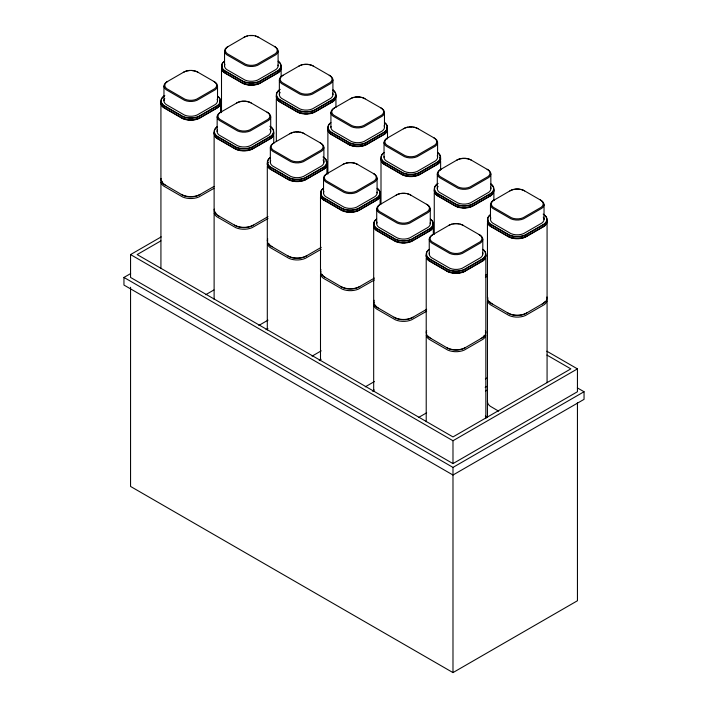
<?xml version="1.0" encoding="UTF-8"?>
<svg xmlns="http://www.w3.org/2000/svg" width="708" height="708" viewBox="0 0 708 708"><rect width="100%" height="100%" fill="white"/><g stroke="black" fill="none" stroke-linecap="round" stroke-linejoin="round"><path stroke-width="1.06" d="M167.646 81.42L166.114 82.376A10.39 6 0 0 0 166.114 89.686L184.416 100.253A10.39 6 0 0 0 197.063 100.253L215.365 89.686A10.39 6 0 0 0 215.365 82.376L213.834 81.42M228.224 46.445L227.348 47.02A9.558 5.522 0 0 0 227.348 53.737L245.499 64.216A9.558 5.522 0 0 0 257.137 64.216L275.288 53.737A9.558 5.522 0 0 0 275.288 47.02M164.822 95.553L163.698 96.297A13.425 7.753 0 0 0 163.698 105.731L182.567 116.625A13.425 7.753 0 0 0 198.913 116.625L217.772 105.731A13.425 7.753 0 0 0 217.772 96.297M216.48 108.165L217.772 107.324A13.425 7.753 0 0 0 220.091 100.598M277.058 73.19L278.359 72.349A13.425 7.753 0 0 0 280.669 65.623M220.834 112.13L219.303 113.085A10.39 6 0 0 0 219.303 120.387L237.605 130.953A10.39 6 0 0 0 250.251 130.953L268.553 120.387A10.39 6 0 0 0 268.553 113.085L250.738 102.731M283.041 75.26L281.51 76.216A10.39 6 0 0 0 281.51 83.517L299.811 94.084A10.39 6 0 0 0 312.458 94.084L330.769 83.517A10.39 6 0 0 0 330.769 76.216L329.229 75.26M280.218 89.394L279.102 90.128A13.425 7.753 0 0 0 279.102 99.571L297.962 110.466A13.425 7.753 0 0 0 314.308 110.466L333.176 99.571A13.425 7.753 0 0 0 333.176 90.128M269.668 138.874L270.96 138.033A13.425 7.753 0 0 0 273.624 132.299M331.884 101.996L333.176 101.164A13.425 7.753 0 0 0 335.495 94.438M274.023 142.839L272.491 143.795A10.39 6 0 0 0 272.491 151.096L290.793 161.663A10.39 6 0 0 0 303.44 161.663L321.742 151.096A10.39 6 0 0 0 321.742 143.795L320.211 142.839M334.601 107.864L333.07 108.82A10.39 6 0 0 0 333.07 116.121L351.372 126.688A10.39 6 0 0 0 364.018 126.688L382.32 116.121A10.39 6 0 0 0 382.32 108.82L380.789 107.864M322.857 169.575L324.158 168.743A13.425 7.753 0 0 0 326.813 163.008M383.444 134.6L384.736 133.768A13.425 7.753 0 0 0 387.046 127.042M327.211 173.548L325.68 174.504A10.39 6 0 0 0 325.68 181.806L343.982 192.372A10.39 6 0 0 0 356.628 192.372L374.93 181.806A10.39 6 0 0 0 374.93 174.504L373.399 173.548M387.719 137.848L386.187 138.812A10.39 6 0 0 0 386.187 146.113L404.489 156.68A10.39 6 0 0 0 417.136 156.68L435.438 146.113A10.39 6 0 0 0 435.438 138.812L433.907 137.848M376.054 200.284L377.346 199.452A13.425 7.753 0 0 0 380.001 193.718M436.562 164.592L437.854 163.76A13.425 7.753 0 0 0 440.172 157.034M380.4 204.249L379.523 204.824A9.558 5.522 0 0 0 379.523 211.542L397.675 222.02A9.558 5.522 0 0 0 409.312 222.02L427.464 211.542A9.558 5.522 0 0 0 427.464 204.824L426.588 204.249M440.978 169.274L439.447 170.239A10.39 6 0 0 0 439.447 177.54L457.749 188.107A10.39 6 0 0 0 470.395 188.107L488.697 177.54A10.39 6 0 0 0 488.697 170.239L470.882 159.875M438.155 183.416L437.04 184.151A13.425 7.753 0 0 0 437.04 193.594L455.899 204.479A13.425 7.753 0 0 0 472.245 204.479L491.113 193.594A13.425 7.753 0 0 0 491.113 184.151M429.243 230.994L430.535 230.162A13.425 7.753 0 0 0 432.845 223.436M489.821 196.019L491.113 195.187A13.425 7.753 0 0 0 493.768 189.452M432.933 234.587L431.402 235.543A10.39 6 0 0 0 431.402 242.844L449.704 253.411A10.39 6 0 0 0 462.351 253.411L480.652 242.844A10.39 6 0 0 0 480.652 235.543L479.121 234.587M494.166 199.983L493.299 200.559A9.558 5.522 0 0 0 493.299 207.276L511.441 217.754A9.558 5.522 0 0 0 523.079 217.754L541.231 207.276A9.558 5.522 0 0 0 541.231 200.559M481.767 261.323L483.06 260.491A13.425 7.753 0 0 0 485.378 253.765M543.009 226.728L544.302 225.887A13.425 7.753 0 0 0 546.957 220.161M167.035 81.774L183.93 72.021M244.508 37.046L226.693 47.401A10.39 6 0 0 0 226.693 54.711L244.995 65.278A10.39 6 0 0 0 257.641 65.278L275.943 54.711A10.39 6 0 0 0 275.943 47.401L274.412 46.445M200.028 117.661L216.657 108.067M260.615 82.686L277.235 73.092M282.439 75.606L299.325 65.862M220.223 112.475L238.109 102.226A9.558 5.522 0 0 1 249.747 102.226L251.305 103.058M315.432 111.501L332.052 101.899M253.225 148.37L269.845 138.768M273.412 143.184L290.307 133.431M333.99 108.209L350.885 98.456M213.975 186.434L199.391 194.859A12.248 7.071 0 0 1 182.089 194.859L163.698 184.151A13.425 7.753 0 0 1 161.043 178.425M213.913 188.381L198.913 196.948A13.425 7.753 0 0 1 182.567 196.948L163.698 186.062A13.425 7.753 0 0 1 161.043 180.328M546.833 351.203L577.445 368.877L577.445 391.736L452.987 463.598L130.555 277.439L130.555 254.579L161.194 236.897M160.911 240.862L137.157 254.579L452.987 436.924L570.843 368.877L546.921 355.062M577.347 387.878L584.047 391.736L584.047 399.356L452.987 475.024L123.953 285.059L123.953 277.439L130.653 273.571M306.414 179.08L323.034 169.477M366.992 144.105L383.612 134.502M387.108 138.202L404.002 128.449M326.6 173.894L343.495 164.141M268.013 216.657L252.579 225.569A12.248 7.071 0 0 1 235.277 225.569L216.887 214.86A13.425 7.753 0 0 1 214.232 209.134M268.013 218.56L252.101 227.657A13.425 7.753 0 0 1 235.755 227.657L216.887 216.772A13.425 7.753 0 0 1 214.232 211.037M205.683 294.723L213.913 289.97M420.109 174.088L436.73 164.495M359.602 209.789L376.222 200.187M396.684 194.85L378.869 205.214A10.39 6 0 0 0 378.869 212.515L397.17 223.082A10.39 6 0 0 0 409.817 223.082L428.119 212.515A10.39 6 0 0 0 428.119 205.214L410.304 194.85M440.367 169.628L457.262 159.875M321.264 247.331L305.767 256.278A12.248 7.071 0 0 1 288.466 256.269L270.075 245.57A13.425 7.753 0 0 1 267.757 238.844M321.202 249.269L305.29 258.367A13.425 7.753 0 0 1 288.944 258.367L270.075 247.473A13.425 7.753 0 0 1 267.757 240.747M258.871 325.432L268.013 320.149M412.791 240.49L429.411 230.896M473.369 205.515L489.989 195.921M266.004 329.689L267.916 328.592M432.322 234.932L449.217 225.179M510.45 190.585L492.635 200.948A10.39 6 0 0 0 492.635 208.249L510.937 218.816A10.39 6 0 0 0 523.584 218.816L541.885 208.249A10.39 6 0 0 0 541.885 200.948L540.354 199.983M374.39 278.076L358.965 286.988A12.248 7.071 0 0 1 341.654 286.979L323.264 276.279A13.425 7.753 0 0 1 320.954 269.553M374.39 279.979L358.478 289.076A13.425 7.753 0 0 1 342.132 289.076L323.264 278.182A13.425 7.753 0 0 1 320.954 271.456M312.06 356.142L321.202 350.858M465.324 270.819L481.944 261.225M526.557 236.224L543.178 226.631M319.193 360.399L321.105 359.301M426.667 309.308L412.153 317.688A12.248 7.071 0 0 1 394.843 317.688L376.452 306.989A13.425 7.753 0 0 1 374.143 300.263M485.414 275.394L487.316 274.297M426.667 311.219L411.667 319.786A13.425 7.753 0 0 1 395.321 319.786L376.452 308.892A13.425 7.753 0 0 1 374.143 302.166M485.414 277.297L487.246 276.244M365.248 386.842L374.39 381.568M372.381 391.108L374.293 390.002M464.678 348.017L483.06 337.318A13.425 7.753 0 0 0 485.378 330.592M418.437 417.552L426.667 412.799M485.414 378.886L487.246 377.824M485.201 387.391L487.113 386.294M485.635 390.949L487.546 389.851M130.555 254.579L452.987 440.739L577.445 368.877M123.953 277.439L452.987 467.404L584.047 391.736M130.555 287.262L130.555 486.44L452.987 672.6L577.445 600.747L577.445 402.666M243.933 37.374L245.499 36.542A9.558 5.522 0 0 1 257.137 36.542L258.694 37.374M183.354 72.349L184.921 71.517A9.558 5.522 0 0 1 196.559 71.517L198.116 72.349M260.774 82.588L259.349 83.323A13.195 7.62 0 0 1 243.286 83.323L241.862 82.588M298.758 66.189L300.316 65.357A9.558 5.522 0 0 1 311.954 65.357L313.52 66.189M200.187 117.563L198.771 118.298A13.195 7.62 0 0 1 182.708 118.298L181.283 117.563M236.543 103.058L237.605 102.518A10.39 6 0 0 1 250.251 102.518M315.591 111.404L314.166 112.138A13.195 7.62 0 0 1 298.103 112.138L296.687 111.404M350.318 98.793L351.876 97.961A9.558 5.522 0 0 1 363.514 97.961L381.4 108.209M253.384 148.273L251.959 149.007A13.195 7.62 0 0 1 235.897 149.007L234.472 148.273M289.731 133.768L291.298 132.936A9.558 5.522 0 0 1 302.935 132.936L320.821 143.184M200.187 194.399L198.913 195.045A13.425 7.753 0 0 1 182.567 195.045L181.283 194.399M367.151 144.007L365.726 144.742A13.195 7.62 0 0 1 349.663 144.742L348.239 144.007M403.436 128.776L404.994 127.944A9.558 5.522 0 0 1 416.631 127.944L418.198 128.776M306.573 178.982L305.148 179.717A13.195 7.62 0 0 1 289.085 179.717L287.66 178.982M342.929 164.468L344.486 163.637A9.558 5.522 0 0 1 356.124 163.637L357.682 164.468M253.384 225.109L252.101 225.755A13.425 7.753 0 0 1 235.755 225.755L234.472 225.109M420.269 174L418.844 174.734A13.195 7.62 0 0 1 402.781 174.734L401.356 174M456.695 160.203L458.253 159.371A9.558 5.522 0 0 1 469.891 159.371L471.457 160.203M359.761 209.692L358.337 210.426A13.195 7.62 0 0 1 342.274 210.426L340.849 209.692M396.117 195.178L397.675 194.346A9.558 5.522 0 0 1 409.312 194.346L410.87 195.178M306.573 255.818L305.29 256.464A13.425 7.753 0 0 1 288.944 256.464L287.66 255.818M473.528 205.426L472.103 206.161A13.195 7.62 0 0 1 456.04 206.161L454.616 205.426M509.884 190.912L511.441 190.08A9.558 5.522 0 0 1 523.079 190.08L524.646 190.912M412.95 240.401L411.525 241.136A13.195 7.62 0 0 1 395.462 241.136L394.037 240.401M448.642 225.507L450.208 224.675A9.558 5.522 0 0 1 461.846 224.675L463.404 225.507M359.761 286.519L358.478 287.174A13.425 7.753 0 0 1 342.132 287.174L340.849 286.519M526.717 236.136L525.292 236.861A13.195 7.62 0 0 1 509.229 236.861L507.813 236.136M465.483 270.73L464.059 271.465A13.195 7.62 0 0 1 447.996 271.465L446.571 270.73M412.95 317.228L411.667 317.883A13.425 7.753 0 0 1 395.321 317.883L394.037 317.228M526.717 312.963L525.433 313.609A13.425 7.753 0 0 1 509.087 313.609L507.813 312.963M465.483 347.557L464.2 348.212A13.425 7.753 0 0 1 447.854 348.212L446.571 347.557M365.071 98.793L364.018 98.253A10.39 6 0 0 0 361.673 97.474M304.493 133.768L303.44 133.228A10.39 6 0 0 0 299.803 132.192M312.954 65.862L329.839 75.606M417.623 128.449L434.517 138.202M258.128 37.046L275.023 46.799M524.07 190.585L540.965 200.337M280.218 101.899L296.847 111.501M384.895 164.495L401.524 174.088M225.401 73.092L242.021 82.686M331.778 134.502L348.398 144.105M438.155 195.921L454.775 205.515M491.343 226.631L507.972 236.224M197.55 72.021L214.436 81.774M357.115 164.141L374.01 173.894M462.837 225.179L479.732 234.932M164.822 108.067L181.443 117.661M218.011 138.768L234.631 148.37M271.199 169.477L287.82 179.08M341.008 209.789L323.264 199.452A13.425 7.753 0 0 1 320.954 192.726M377.576 230.896L394.197 240.49M430.11 261.225L446.73 270.819M498.662 411.18L490.228 406.215A13.425 7.753 0 0 1 487.564 400.48M485.325 416.127L487.21 417.216M487.166 169.274L488.042 169.849A9.558 5.522 0 0 1 488.042 176.566L469.891 187.045A9.558 5.522 0 0 1 458.253 187.045L440.102 176.566A9.558 5.522 0 0 1 440.102 169.849M543.178 214.117L544.302 214.86A13.425 7.753 0 0 1 544.302 224.294L525.433 235.189A13.425 7.753 0 0 1 509.087 235.189L490.228 224.294A13.425 7.753 0 0 1 490.228 214.86M491.52 226.728L490.228 225.887A13.425 7.753 0 0 1 487.909 219.161M438.332 196.019L437.04 195.187A13.425 7.753 0 0 1 434.376 189.452M385.072 164.592L383.78 163.76A13.425 7.753 0 0 1 381.116 158.026M331.946 134.6L330.654 133.768A13.425 7.753 0 0 1 327.999 128.033M280.395 101.996L279.102 101.164A13.425 7.753 0 0 1 276.439 95.43M225.569 73.19L224.277 72.349A13.425 7.753 0 0 1 221.958 65.623M267.022 112.13L267.898 112.705A9.558 5.522 0 0 1 267.898 119.422L249.747 129.9A9.558 5.522 0 0 1 238.109 129.9L219.958 119.422A9.558 5.522 0 0 1 219.958 112.705M323.034 156.972L324.158 157.707A13.425 7.753 0 0 1 324.158 167.15L305.29 178.035A13.425 7.753 0 0 1 288.944 178.035L270.075 167.15A13.425 7.753 0 0 1 270.075 157.707M269.845 126.263L270.96 126.998A13.425 7.753 0 0 1 270.96 136.44L252.101 147.335A13.425 7.753 0 0 1 235.755 147.335L216.887 136.44A13.425 7.753 0 0 1 216.887 126.998M430.278 261.323L428.986 260.491A13.425 7.753 0 0 1 426.667 253.765M377.745 230.994L376.452 230.162A13.425 7.753 0 0 1 374.143 223.436M323.45 199.559L324.556 200.284M271.368 169.575L270.075 168.743A13.425 7.753 0 0 1 267.757 162.017M218.179 138.874L216.887 138.033A13.425 7.753 0 0 1 214.232 132.299M164.991 108.165L163.698 107.324A13.425 7.753 0 0 1 161.043 101.589M547.072 223.374L547.072 298.006M547.072 300.971L547.072 382.718M544.036 204.594L544.036 219.392M493.883 192.665L493.883 200.346M490.848 173.894L490.848 188.682M490.485 204.594L490.485 219.392M487.449 223.374L487.449 298.006M487.449 300.971L487.449 416.959M485.838 257.969L485.838 332.601M485.838 335.565L485.838 418.419M482.803 239.198L482.803 253.986M452.987 440.739L452.987 463.598M452.987 467.404L452.987 672.6M440.624 161.238L440.624 170.017M437.588 142.458L437.588 157.256M437.296 173.894L437.296 188.682M434.261 192.665L434.261 234.375M433.305 227.64L433.305 234.224M430.269 208.869L430.269 223.657M429.252 239.198L429.252 253.986M426.216 257.969L426.216 332.601M426.216 335.565L426.216 421.729M387.506 131.254L387.506 138.936M384.471 112.475L384.471 127.263M384.037 142.458L384.037 157.256M381.001 161.238L381.001 204.046M380.116 196.939L380.116 204.621M377.081 178.159L377.081 192.948M376.718 208.869L376.718 223.657M373.682 227.64L373.682 302.272M373.682 305.236L373.682 391.4M335.946 98.651L335.946 107.43M332.91 79.871L332.91 94.66M330.919 112.475L330.919 127.263M327.884 131.254L327.884 174.053M326.928 166.23L326.928 173.911M323.892 147.45L323.892 162.238M323.529 178.159L323.529 192.948M320.494 196.939L320.494 271.562M320.494 274.527L320.494 360.691M281.129 69.835L281.129 76.42M279.359 79.871L279.359 94.66M278.094 51.056L278.094 65.844M276.324 98.651L276.324 141.45M273.739 135.52L273.739 143.202M270.704 116.74L270.704 131.529M270.341 147.45L270.341 162.238M267.305 166.23L267.305 240.853M267.305 243.817L267.305 329.981M224.542 51.056L224.542 65.844M221.507 69.835L221.507 112.634M220.551 104.811L220.551 112.492M217.515 86.031L217.515 100.819M217.152 116.74L217.152 131.529M214.117 135.52L214.117 210.143M214.117 213.108L214.117 299.272M163.964 86.031L163.964 100.819M160.928 104.811L160.928 179.434M160.928 182.398L160.928 268.562M218.869 216.09A12.248 7.071 0 0 1 217.816 215.4M216.931 214.63A12.248 7.071 0 0 1 216.223 213.807M215.701 212.931A12.248 7.071 0 0 1 215.391 212.019M273.624 132.679A13.425 7.753 0 0 1 270.96 138.414L252.101 149.308A13.425 7.753 0 0 1 235.755 149.308L216.887 138.414A13.425 7.753 0 0 1 214.232 132.679M270.775 126.891A13.195 7.62 0 0 1 270.775 136.166L251.959 147.034A13.195 7.62 0 0 1 235.897 147.034L217.073 136.166A13.195 7.62 0 0 1 217.073 126.891M269.907 129.237A10.39 6 0 0 1 268.553 135.184L250.251 145.751A10.39 6 0 0 1 237.605 145.751L219.303 135.184A10.39 6 0 0 1 217.506 129.98M217.073 138.14A13.195 7.62 0 0 1 215.356 136.423M214.798 135.476A13.195 7.62 0 0 1 214.347 133.502M252.101 148.928A13.425 7.753 0 0 1 235.755 148.928M273.509 133.502A13.195 7.62 0 0 1 270.775 138.14M244.995 36.834A10.39 6 0 0 1 247.34 36.055M249.959 35.648A10.39 6 0 0 1 252.676 35.648M255.296 36.055A10.39 6 0 0 1 257.641 36.834M278.173 61.207A13.195 7.62 0 0 1 278.173 70.481L259.349 81.349A13.195 7.62 0 0 1 243.286 81.349L224.463 70.481A13.195 7.62 0 0 1 224.463 61.207M278.359 61.322A13.425 7.753 0 0 1 278.359 70.756L259.491 81.65A13.425 7.753 0 0 1 243.145 81.65L224.277 70.756A13.425 7.753 0 0 1 224.277 61.322M280.669 66.003A13.425 7.753 0 0 1 278.359 72.729L259.491 83.624A13.425 7.753 0 0 1 243.145 83.624L224.277 72.729A13.425 7.753 0 0 1 221.958 66.003M280.784 66.826A13.195 7.62 0 0 1 279.89 70.738M279.129 71.632A13.195 7.62 0 0 1 278.173 72.455M224.896 64.295A10.39 6 0 0 0 226.693 69.499L244.995 80.066A10.39 6 0 0 0 257.641 80.066L275.943 69.499A10.39 6 0 0 0 278.005 65.065M224.463 72.455A13.195 7.62 0 0 1 223.507 71.632M222.746 70.738A13.195 7.62 0 0 1 221.852 66.826M259.491 83.243A13.425 7.753 0 0 1 243.145 83.243M351.372 98.253A10.39 6 0 0 1 353.717 97.474M355.009 97.217A10.39 6 0 0 1 360.381 97.217M381.665 108.439A9.558 5.522 0 0 1 381.665 115.156L363.514 125.635A9.558 5.522 0 0 1 351.876 125.635L333.725 115.156A9.558 5.522 0 0 1 333.725 108.439M384.55 122.626A13.195 7.62 0 0 1 384.55 131.9L365.726 142.768A13.195 7.62 0 0 1 349.663 142.768L330.84 131.9A13.195 7.62 0 0 1 330.84 122.626M384.736 122.732A13.425 7.753 0 0 1 384.736 132.175L365.868 143.06A13.425 7.753 0 0 1 349.522 143.06L330.654 132.175A13.425 7.753 0 0 1 330.654 122.732M386.825 127.263A13.195 7.62 0 0 1 386.267 132.148M385.506 133.042A13.195 7.62 0 0 1 384.55 133.874M384.117 125.714A10.39 6 0 0 1 382.32 130.918L364.018 141.485A10.39 6 0 0 1 351.372 141.485L333.07 130.918A10.39 6 0 0 1 331.008 126.484M387.046 127.422A13.425 7.753 0 0 1 384.736 134.148L365.868 145.034A13.425 7.753 0 0 1 349.522 145.034L330.654 134.148A13.425 7.753 0 0 1 327.999 128.413M330.84 133.874A13.195 7.62 0 0 1 328.229 130.228M365.868 144.653A13.425 7.753 0 0 1 349.522 144.653M279.288 101.271A13.195 7.62 0 0 1 276.669 97.633M276.439 95.81A13.425 7.753 0 0 0 279.102 101.545L297.962 112.439A13.425 7.753 0 0 0 314.308 112.439L333.176 101.545A13.425 7.753 0 0 0 335.831 95.81M282.173 75.836A9.558 5.522 0 0 0 282.173 82.553L300.316 93.031A9.558 5.522 0 0 0 311.954 93.031L330.105 82.553A9.558 5.522 0 0 0 330.105 75.836M280.156 92.367A10.39 6 0 0 0 281.51 98.315L299.811 108.882A10.39 6 0 0 0 312.458 108.882L330.769 98.315A10.39 6 0 0 0 332.556 93.111M279.288 90.022A13.195 7.62 0 0 0 279.288 99.297L298.103 110.165A13.195 7.62 0 0 0 314.166 110.165L332.99 99.297A13.195 7.62 0 0 0 332.99 90.022M299.811 65.649A10.39 6 0 0 1 302.166 64.87M303.449 64.614A10.39 6 0 0 1 312.458 65.649M314.308 112.05A13.425 7.753 0 0 1 297.962 112.05M335.265 94.66A13.195 7.62 0 0 1 335.265 98.607M334.716 99.554A13.195 7.62 0 0 1 332.99 101.271M457.749 159.672A10.39 6 0 0 1 470.395 159.672M490.927 184.045A13.195 7.62 0 0 1 490.927 193.319L472.103 204.187A13.195 7.62 0 0 1 456.04 204.187L437.225 193.319A13.195 7.62 0 0 1 437.225 184.045M490.494 187.124A10.39 6 0 0 1 488.697 192.328L470.395 202.895A10.39 6 0 0 1 457.749 202.895L439.447 192.328A10.39 6 0 0 1 438.093 186.381M434.376 189.833A13.425 7.753 0 0 0 437.04 195.567L455.899 206.453A13.425 7.753 0 0 0 472.245 206.453L491.113 195.567A13.425 7.753 0 0 0 493.768 189.833M437.225 195.293A13.195 7.62 0 0 1 435.5 193.567M434.942 192.629A13.195 7.62 0 0 1 434.491 190.656M472.245 206.072A13.425 7.753 0 0 1 455.899 206.072M493.653 190.656A13.195 7.62 0 0 1 493.202 192.629M492.644 193.567A13.195 7.62 0 0 1 491.883 194.461M492.202 303.953A12.248 7.071 0 0 1 489.555 301.661M544.974 301.661A12.248 7.071 0 0 1 542.319 303.953M546.957 298.891A13.425 7.753 0 0 1 544.302 304.626L525.433 315.52A13.425 7.753 0 0 1 509.087 315.52L490.228 304.626A13.425 7.753 0 0 1 487.909 297.9M546.957 296.988A13.425 7.753 0 0 1 544.302 302.723L525.92 313.423A12.248 7.071 0 0 1 508.61 313.423L490.228 302.723A13.425 7.753 0 0 1 487.564 296.988M546.957 220.542A13.425 7.753 0 0 1 544.302 226.277L525.433 237.162A13.425 7.753 0 0 1 509.087 237.162L490.228 226.277A13.425 7.753 0 0 1 487.564 220.542M510.937 190.381A10.39 6 0 0 1 513.282 189.594M514.574 189.346A10.39 6 0 0 1 519.955 189.346M521.238 189.594A10.39 6 0 0 1 523.584 190.381M544.116 214.754A13.195 7.62 0 0 1 544.116 224.029L525.292 234.888A13.195 7.62 0 0 1 509.229 234.888L490.414 224.029A13.195 7.62 0 0 1 490.414 214.754M543.248 217.091A10.39 6 0 0 1 541.885 223.038L523.584 233.605A10.39 6 0 0 1 510.937 233.605L492.635 223.038A10.39 6 0 0 1 490.839 217.834M490.414 226.002A13.195 7.62 0 0 1 488.688 224.277M488.131 223.33A13.195 7.62 0 0 1 487.794 220.365M525.433 236.782A13.425 7.753 0 0 1 509.087 236.782M546.726 222.356A13.195 7.62 0 0 1 544.116 226.002M184.416 71.809A10.39 6 0 0 1 189.381 70.623M192.098 70.623A10.39 6 0 0 1 197.063 71.809M214.701 81.995A9.558 5.522 0 0 1 214.701 88.712L196.559 99.191A9.558 5.522 0 0 1 184.921 99.191L166.769 88.712A9.558 5.522 0 0 1 166.769 81.995M217.586 96.182A13.195 7.62 0 0 1 217.586 105.457L198.771 116.324A13.195 7.62 0 0 1 182.708 116.324L163.884 105.457A13.195 7.62 0 0 1 163.884 96.182M220.321 102.793A13.195 7.62 0 0 1 219.312 105.713M219.869 100.828A13.195 7.62 0 0 1 220.206 101.802M217.161 99.27A10.39 6 0 0 1 215.365 104.474L197.063 115.041A10.39 6 0 0 1 184.416 115.041L166.114 104.474A10.39 6 0 0 1 164.752 98.527M220.091 100.978A13.425 7.753 0 0 1 217.772 107.705L198.913 118.599A13.425 7.753 0 0 1 182.567 118.599L163.698 107.705A13.425 7.753 0 0 1 161.043 101.979M163.884 107.43A13.195 7.62 0 0 1 162.167 105.713M161.61 104.766A13.195 7.62 0 0 1 161.159 102.793M198.913 118.218A13.425 7.753 0 0 1 182.567 118.218M165.681 185.381A12.248 7.071 0 0 1 163.026 183.098M162.513 182.222A12.248 7.071 0 0 1 162.203 181.31M290.793 133.228A10.39 6 0 0 1 294.431 132.192M295.758 132.042A10.39 6 0 0 1 298.475 132.042M321.087 143.414A9.558 5.522 0 0 1 321.087 150.131L302.935 160.61A9.558 5.522 0 0 1 291.298 160.61L273.146 150.131A9.558 5.522 0 0 1 273.146 143.414M323.972 157.601A13.195 7.62 0 0 1 323.972 166.876L305.148 177.743A13.195 7.62 0 0 1 289.085 177.743L270.261 166.876A13.195 7.62 0 0 1 270.261 157.601M323.096 159.946A10.39 6 0 0 1 321.742 165.893L303.44 176.46A10.39 6 0 0 1 290.793 176.46L272.491 165.893A10.39 6 0 0 1 270.695 160.689M325.91 161.052A13.425 7.753 0 0 1 326.468 162.017M270.261 168.849A13.195 7.62 0 0 1 267.987 162.238M267.757 162.398A13.425 7.753 0 0 0 270.075 169.124L288.944 180.009A13.425 7.753 0 0 0 305.29 180.009L324.158 169.124A13.425 7.753 0 0 0 326.813 163.389M305.29 179.628A13.425 7.753 0 0 1 288.944 179.628M326.698 164.212A13.195 7.62 0 0 1 326.246 166.185M325.689 167.123A13.195 7.62 0 0 1 323.972 168.849M272.058 246.8A12.248 7.071 0 0 1 268.89 243.632M464.2 271.376A13.425 7.753 0 0 1 447.854 271.376M429.172 260.597A13.195 7.62 0 0 1 428.216 259.765M427.455 258.871A13.195 7.62 0 0 1 426.561 254.969M432.057 235.153A9.558 5.522 0 0 0 432.057 241.879L450.208 252.349A9.558 5.522 0 0 0 461.846 252.349L479.997 241.879A9.558 5.522 0 0 0 479.997 235.153M429.34 253.199A10.39 6 0 0 0 431.402 257.632L449.704 268.199A10.39 6 0 0 0 462.351 268.199L480.652 257.632A10.39 6 0 0 0 482.449 252.429M429.172 249.349A13.195 7.62 0 0 0 429.172 258.624L447.996 269.491A13.195 7.62 0 0 0 464.059 269.491L482.874 258.624A13.195 7.62 0 0 0 482.874 249.349M428.986 249.455A13.425 7.753 0 0 0 428.986 258.898L447.854 269.783A13.425 7.753 0 0 0 464.2 269.783L483.06 258.898A13.425 7.753 0 0 0 483.06 249.455M426.667 254.145A13.425 7.753 0 0 0 428.986 260.871L447.854 271.757A13.425 7.753 0 0 0 464.2 271.757L483.06 260.871A13.425 7.753 0 0 0 485.378 254.145M485.493 254.969A13.195 7.62 0 0 1 484.599 258.871M449.704 224.976A10.39 6 0 0 1 452.049 224.188M453.332 223.94A10.39 6 0 0 1 458.713 223.94M460.005 224.188A10.39 6 0 0 1 462.351 224.976M426.667 332.495A13.425 7.753 0 0 0 428.986 339.221L447.854 350.115A13.425 7.753 0 0 0 464.2 350.115L483.06 339.221A13.425 7.753 0 0 0 485.378 332.495M426.667 330.592A13.425 7.753 0 0 0 428.986 337.318L447.368 348.017A12.248 7.071 0 0 0 464.678 348.017M430.968 338.548A12.248 7.071 0 0 1 428.322 336.256M484.245 335.38A12.248 7.071 0 0 1 481.086 338.548M343.982 163.937A10.39 6 0 0 1 345.106 163.504M346.327 163.159A10.39 6 0 0 1 356.628 163.937M374.275 174.115A9.558 5.522 0 0 1 374.275 180.841L356.124 191.319A9.558 5.522 0 0 1 344.486 191.319L326.335 180.841A9.558 5.522 0 0 1 326.335 174.115M377.16 188.31A13.195 7.62 0 0 1 377.16 197.585L358.337 208.453A13.195 7.62 0 0 1 342.274 208.453L323.45 197.585A13.195 7.62 0 0 1 323.45 188.31M377.346 188.417A13.425 7.753 0 0 1 377.346 197.859L358.478 208.745A13.425 7.753 0 0 1 342.132 208.745L323.264 197.859A13.425 7.753 0 0 1 323.264 188.417M323.883 191.39A10.39 6 0 0 0 325.68 196.603L343.982 207.17A10.39 6 0 0 0 356.628 207.17L374.93 196.603A10.39 6 0 0 0 376.992 192.16M321.733 197.833A13.195 7.62 0 0 1 321.175 192.948M320.954 193.107A13.425 7.753 0 0 0 323.264 199.833L342.132 210.719A13.425 7.753 0 0 0 358.478 210.719L377.346 199.833A13.425 7.753 0 0 0 380.001 194.098M358.478 210.338A13.425 7.753 0 0 1 342.132 210.338M379.771 195.912A13.195 7.62 0 0 1 377.16 199.559M325.246 277.509A12.248 7.071 0 0 1 322.078 274.341M397.17 194.647A10.39 6 0 0 1 399.516 193.859M400.808 193.611A10.39 6 0 0 1 406.18 193.611M407.472 193.859A10.39 6 0 0 1 409.817 194.647M430.349 219.02A13.195 7.62 0 0 1 430.349 228.295L411.525 239.162A13.195 7.62 0 0 1 395.462 239.162L376.638 228.295A13.195 7.62 0 0 1 376.638 219.02M430.535 219.126A13.425 7.753 0 0 1 430.535 228.569L411.667 239.454A13.425 7.753 0 0 1 395.321 239.454L376.452 228.569A13.425 7.753 0 0 1 376.452 219.126M432.845 223.817A13.425 7.753 0 0 1 430.535 230.542L411.667 241.428A13.425 7.753 0 0 1 395.321 241.428L376.452 230.542A13.425 7.753 0 0 1 374.143 223.817M432.96 224.631A13.195 7.62 0 0 1 432.066 228.542M431.305 229.436A13.195 7.62 0 0 1 430.349 230.268M377.072 222.1A10.39 6 0 0 0 378.869 227.303L397.17 237.87A10.39 6 0 0 0 409.817 237.87L428.119 227.303A10.39 6 0 0 0 430.181 222.87M376.638 230.268A13.195 7.62 0 0 1 375.683 229.436M374.921 228.542A13.195 7.62 0 0 1 374.028 224.631M411.667 241.047A13.425 7.753 0 0 1 395.321 241.047M378.435 308.219A12.248 7.071 0 0 1 375.267 305.051M437.854 152.724A13.425 7.753 0 0 1 437.854 162.167L418.986 173.053A13.425 7.753 0 0 1 402.64 173.053L383.78 162.167A13.425 7.753 0 0 1 383.78 152.724M439.942 157.256A13.195 7.62 0 0 1 439.942 161.203M439.385 162.141A13.195 7.62 0 0 1 437.668 163.867M440.172 157.415A13.425 7.753 0 0 1 437.854 164.141L418.986 175.026A13.425 7.753 0 0 1 402.64 175.026L383.78 164.141A13.425 7.753 0 0 1 381.116 158.406M434.783 138.423A9.558 5.522 0 0 1 434.783 145.14L416.631 155.618A9.558 5.522 0 0 1 404.994 155.618L386.851 145.14A9.558 5.522 0 0 1 386.851 138.423M437.234 155.698A10.39 6 0 0 1 435.438 160.902L417.136 171.469A10.39 6 0 0 1 404.489 171.469L386.187 160.902A10.39 6 0 0 1 384.125 156.468M437.668 152.618A13.195 7.62 0 0 1 437.668 161.893L418.844 172.761A13.195 7.62 0 0 1 402.781 172.761L383.966 161.893A13.195 7.62 0 0 1 383.966 152.618M418.986 174.646A13.425 7.753 0 0 1 402.64 174.646M404.489 128.245A10.39 6 0 0 1 408.127 127.21M409.454 127.059A10.39 6 0 0 1 412.171 127.059M413.507 127.21A10.39 6 0 0 1 417.136 128.245M383.966 163.867A13.195 7.62 0 0 1 381.346 160.22"/></g></svg>
